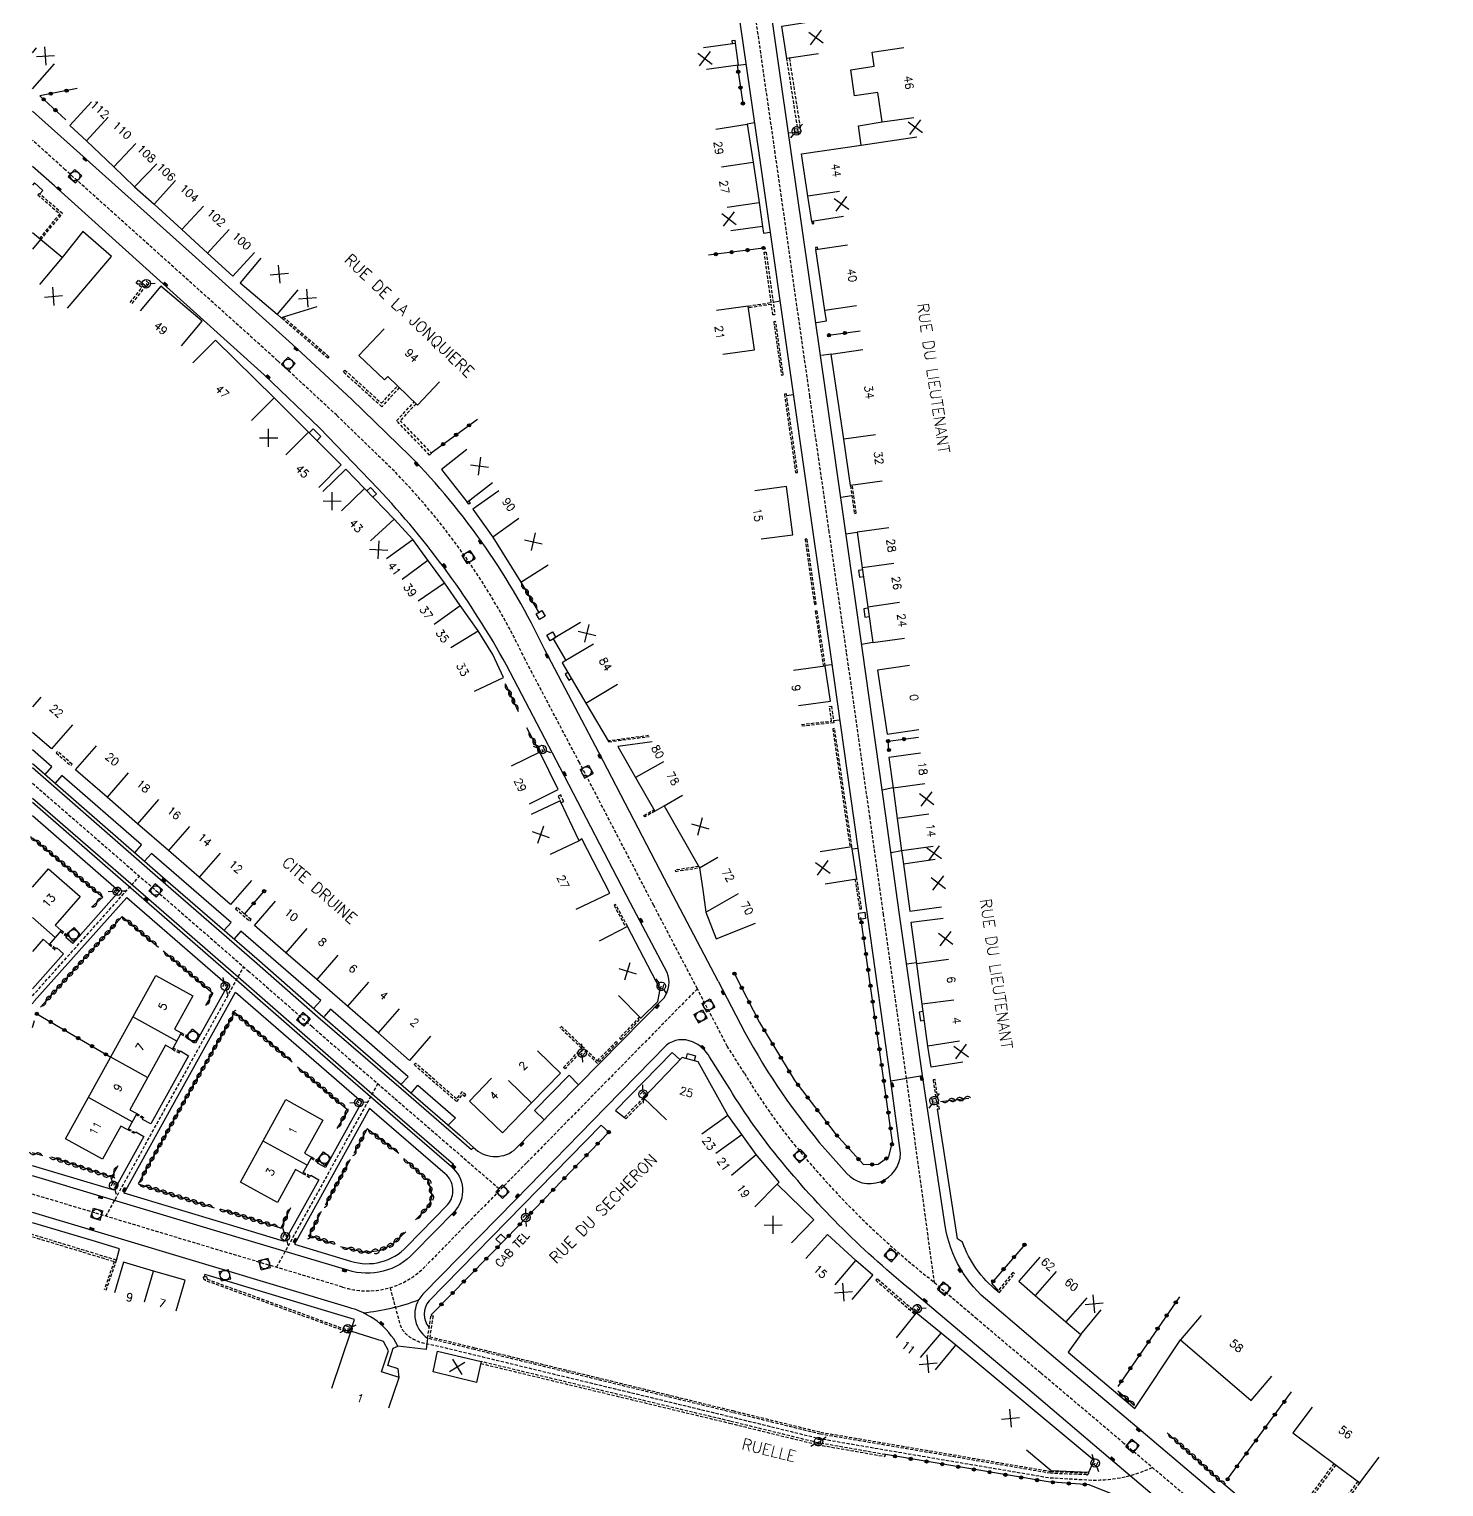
# Model space of a CAD drawing. Header units: millimetres. Extents: x 149999 to 151000, y 127000 to 128000.
# Drawn here: x 149999.5 to 150220.5, y 127639.5 to 127867.1 of the extents above; entities that cross this region are included whole.
import ezdxf
from ezdxf.enums import TextEntityAlignment as Align

# ---------------------------------------------------------------- set-up
doc = ezdxf.new("R2010")
doc.units = ezdxf.units.MM
doc.linetypes.add('DASHED', pattern=[0.75, 0.5, -0.25])
doc.layers.get('0').update_dxf_attribs({"linetype": 'CONTINUOUS'})
for name, color, linetype in [('W0001', 6, 'DASHED'), ('W0008', 7, 'CONTINUOUS'), ('W0100', 7, 'CONTINUOUS'), ('W0112', 1, 'DASHED'), ('W0310', 3, 'CONTINUOUS'), ('W0322', 7, 'CONTINUOUS'), ('W0334', 7, 'CONTINUOUS'), ('W0400', 7, 'CONTINUOUS'), ('W0420', 7, 'CONTINUOUS'), ('W0471', 7, 'CONTINUOUS'), ('W0984', 7, 'CONTINUOUS'), ('W0989', 7, 'CONTINUOUS'), ('W0991', 7, 'CONTINUOUS'), ('W1102', 7, 'CONTINUOUS')]:
    doc.layers.add(name, color=color, linetype=linetype)
doc.styles.get("Standard").update_dxf_attribs({"font": 'romans.shx', "width": 0.85})

# ---------------------------------------------------------------- blocks, each defined once
blk = doc.blocks.new('T400')
for p, q in [((-0.15, 0.3), (0.15, 0.3)), ((-0.15, -0.25), (-0.15, 0.3)), ((-0.15, 0.15), (0.15, 0.15)), ((-0.15, 0), (0.15, 0)), ((0.15, 0.3), (0.15, -0.25)), ((-0.15, -0.15), (0.15, -0.15)), ((-0.15, -0.25), (-0.15, -0.3)), ((-0.15, -0.3), (0.15, -0.3)), ((0.15, -0.3), (0.15, -0.25))]:
    blk.add_line(p, q)
blk = doc.blocks.new('T420')
for p, q in [((0.75, 0.75), (-0.75, 0.75)), ((-0.75, 0.75), (-0.75, -0.75)), ((0.75, 0.75), (0.75, -0.75)), ((0.75, -0.75), (-0.75, -0.75))]:
    blk.add_line(p, q)
blk.add_ellipse((0, 0), major_axis=(-0.53, 0.53), ratio=1, start_param=3.926991, end_param=10.210176)
blk = doc.blocks.new('T471')
for p, q in [((-0.333334, 0.333334), (-0.333334, -0.333334)), ((-0.333334, 0.333334), (0.333334, 0.333334)), ((-0.333334, 0), (0, 0)), ((0.500001, 0.500001), (1.000002, 1.000002)), ((-0.500001, -0.500001), (-1.000002, -1.000002)), ((-0.333334, -0.333334), (0.333334, -0.333334))]:
    blk.add_line(p, q)
blk.add_ellipse((0, 0), major_axis=(0.471405, 0.471405), ratio=1, start_param=5.4977871438, end_param=11.780972451)
blk = doc.blocks.new('t112o')
at = {"color": 0, "linetype": 'Continuous'}
for p, q in [((-0.5, 0.5), (0.5, 0.5)), ((-0.5, -0.5), (-0.5, 0.5)), ((0.5, 0.5), (0.5, -0.5)), ((0.5, -0.5), (-0.5, -0.5))]:
    blk.add_line(p, q, dxfattribs=at)
blk = doc.blocks.new('t310o')
at = {"color": 0, "linetype": 'Continuous'}
for centre, start, end in [((-0.5, 0.38), 216.8699, 323.1304), ((0.5, -0.37), 36.8699, 143.1303)]:
    blk.add_arc(centre, 0.625, start, end, dxfattribs=at)
blk = doc.blocks.new('t322o')
at = {"color": 0, "linetype": 'Continuous'}
for radius in [0.25, 0.15]:
    blk.add_circle((0, 0), radius, dxfattribs=at)
blk = doc.blocks.new('t991o')
at = {"color": 0, "linetype": 'Continuous'}
for p, q in [((-1, 1), (1, -1)), ((-1, -1), (1, 1))]:
    blk.add_line(p, q, dxfattribs=at)

msp = doc.modelspace()

# ---------------------------------------------------------------- linework, layer by layer
at = {"layer": 'W0001'}
for points in [[(150140.9, 127671.34), (150136.54, 127703.26), (150132.95, 127728.87), (150130.83, 127743.98), (150127.16, 127769.83), (150124.46, 127788.6), (150121.43, 127809.79), (150116.02, 127847.77), (150111.57, 127878.69), (150109.52, 127892.25)], [(150000, 127749.39), (150019.3, 127732.63), (150033.71, 127720.09), (150043.68, 127711.38), (150056.63, 127700.14), (150073.08, 127685.91)], [(150000, 127716.16), (150016.72, 127734.87)], [(150011.47, 127681.77), (150022.35, 127701.45), (150033.01, 127720.7)], [(150053.93, 127702.48), (150038.11, 127673.79)]]:
    msp.add_lwpolyline(points, dxfattribs=at)
for points in [[(150189.56, 127630.1), (150170.48, 127646.3), (150157.48, 127657.3), (150147.54, 127665.7), (150139.85, 127672.24, -0.053163), (150119, 127692.95, -0.035968), (150111.2, 127704.09), (150108.53, 127708.32), (150103.86, 127717.29), (150097.05, 127730.29), (150085.44, 127752.61), (150076.96, 127768.69, 0.083089), (150056.54, 127798.1), (150047.53, 127806.84), (150038.3, 127815.37), (150022.63, 127829.47), (150005.12, 127845.19), (150000, 127849.81)], [(150103.86, 127717.29), (150077.18, 127690.1), (150067.91, 127680.62), (150061.55, 127674.13, -0.291576), (150048.44, 127670.71), (150029.06, 127676.48), (150009.77, 127682.28), (150000, 127685.21)]]:
    msp.add_lwpolyline(points, format="xyb", dxfattribs=at)
at = {"layer": 'W0001', "flags": 128}
msp.add_lwpolyline([(150055.86, 127670.61), (150057.43, 127664.79, 0.150759), (150058.64, 127663.14, 0.111909), (150061.6, 127661.84), (150063.48, 127661.47), (150070.28, 127659.83), (150109.16, 127650.43), (150122.88, 127647.07), (150133.47, 127645.24), (150158.83, 127640.94), (150164.85, 127640.6, 0.123181), (150174.92, 127642.53, -0.261984)], format="xyb", dxfattribs=at)
at = {"layer": 'W0008'}
for points in [[(150107.11, 127718.48), (150111.28, 127710.47, 0.052558), (150123.8, 127692.23), (150127.21, 127688.46, 0.31094), (150132.42, 127687.16, 0.307415), (150135.61, 127691.59), (150134.07, 127702.91), (150130.48, 127728.52), (150128.36, 127743.63), (150124.69, 127769.48), (150121.99, 127788.25), (150118.96, 127809.44), (150113.54, 127847.41), (150109.09, 127878.33), (150107.03, 127891.89)], [(150149.54, 127668.29, -0.186939), (150142.57, 127680.25), (150139.01, 127703.72), (150135.4, 127729.27), (150133.31, 127744.28), (150129.64, 127770.17), (150127.04, 127788.48), (150123.97, 127810.06), (150118.49, 127847.99), (150114.08, 127878.93), (150112.02, 127892.6)], [(150107.11, 127718.48), (150100.08, 127731.87), (150088.48, 127754.2), (150080.02, 127770.22, 0.083027), (150058.96, 127800.53), (150049.88, 127809.33), (150040.61, 127817.9), (150024.93, 127832.02), (150007.4, 127847.74), (150000, 127854.36)], [(150053.95, 127795.42), (150044.92, 127804.83), (150036.21, 127813.16), (150019.89, 127827.84), (150003.43, 127842.65), (150000, 127845.72, 0.400173)], [(150000, 127751.83), (150020.45, 127733.98), (150034.71, 127721.62), (150044.6, 127712.93), (150057.6, 127701.71), (150068.56, 127692.17), (150068.87, 127692.52, 0.373839), (150075.2, 127692.05), (150088.62, 127705.66), (150098.65, 127715.89, 0.254243), (150099.15, 127719.81), (150093.41, 127730.68), (150082.45, 127751.81), (150074.07, 127767.8, 0.062902), (150053.95, 127795.42)], [(150000, 127747.07), (150018.15, 127731.31), (150032.56, 127718.77), (150042.53, 127710.06), (150055.48, 127698.82), (150065.78, 127689.91), (150065.41, 127689.51, -0.432763), (150065.92, 127682.52), (150059.56, 127676.03, -0.293349), (150049.26, 127673.34), (150029.85, 127679.12), (150010.56, 127684.91), (150000, 127688.09)], [(150187.47, 127627.64), (150168.4, 127643.84), (150155.4, 127654.84), (150145.46, 127663.25), (150137.8, 127669.76, -0.053081), (150116.5, 127690.92, -0.035864), (150108.46, 127702.41), (150105.77, 127706.66, 0.170998), (150103.1, 127708.98, 0.287981), (150099.03, 127708.46), (150089.59, 127698.8), (150075.43, 127684.35), (150060.97, 127669.57, 0.466895), (150061.72, 127662.71), (150061.49, 127660.96), (150057.1, 127661.5, 0.212316), (150049.29, 127667.55), (150028.11, 127673.9), (150009.74, 127679.42), (150000, 127682.34)], [(150220.45, 127612.44, -0.038797), (150190.89, 127633.28), (150172.49, 127648.83), (150159.5, 127659.81), (150149.54, 127668.29)]]:
    msp.add_lwpolyline(points, format="xyb", dxfattribs=at)
at = {"layer": 'W0100'}
for points in [[(150122.78, 127863.3), (150117.84, 127862.55), (150117.06, 127867.62), (150122.01, 127868.38)], [(150104.82, 127864.26), (150109.77, 127864.96), (150110.25, 127861.52), (150105.3, 127860.82)], [(150126.66, 127837.88), (150121.72, 127837.1), (150121.1, 127841.04), (150120.11, 127847.68), (150129.47, 127849.05), (150129.05, 127852.04), (150132.73, 127852.65), (150132.07, 127857.25), (150128.41, 127856.72), (150127.83, 127860.81), (150131.47, 127861.34), (150131.15, 127863.54), (150136.1, 127864.26)], [(150000, 127857.8), (150003.46, 127861.71)], [(150009.22, 127855.79), (150005.85, 127852.1), (150008.45, 127849.72), (150012.74, 127845.65), (150015.96, 127842.51), (150019, 127839.8), (150023.33, 127835.84), (150027.36, 127832.17), (150031.31, 127828.55), (150034.68, 127832.24)], [(150106.72, 127851.55), (150111.66, 127852.3), (150112.56, 127846.38), (150113.49, 127840.09), (150114.02, 127836.34), (150109.07, 127835.64)], [(150005.49, 127823.56), (150012.35, 127831.65), (150007.87, 127835.54), (150004.67, 127831.49), (150001.27, 127834.3), (150000, 127835.36)], [(150128.73, 127823.93), (150123.78, 127823.2), (150122.37, 127832.73), (150127.32, 127833.46)], [(150035.68, 127831.36), (150032.45, 127827.55), (150038.23, 127822.64), (150038.92, 127822.03), (150039.04, 127822.19), (150044.47, 127823.84)], [(150023.28, 127817.71), (150026.51, 127821.52), (150020.05, 127826.99), (150016.82, 127823.17)], [(150107.82, 127816.37), (150112.77, 127817.08), (150111.79, 127823.91), (150106.84, 127823.2)], [(150054.92, 127820.33), (150050.98, 127816.19), (150055, 127812.36), (150055.49, 127812.88), (150060.15, 127808.44), (150063.6, 127812.06)], [(150044.73, 127795.56), (150048.24, 127799.12), (150043.1, 127804.2), (150037.75, 127809.55), (150028.59, 127818.6), (150025.07, 127815.05)], [(150132.71, 127796.57), (150127.76, 127795.86), (150126.73, 127803.09), (150124.77, 127816.4), (150129.72, 127817.13)], [(150067.84, 127801.48), (150063.9, 127798.39), (150067.91, 127793.27), (150071.85, 127796.35)], [(150069.06, 127763.76), (150073.59, 127765.87), (150071.9, 127769.49), (150069.62, 127773.18), (150066.81, 127777.12), (150064.39, 127780.67), (150061.75, 127784.22), (150059.4, 127787.45), (150056.51, 127790.6), (150051.88, 127795.41), (150048.95, 127798.44), (150045.36, 127794.96)], [(150072.84, 127795.07), (150068.78, 127792.16), (150071.89, 127787.82), (150076.31, 127780.8), (150080.54, 127783.47)], [(150113.82, 127787.54), (150118.77, 127788.19), (150117.79, 127795.7), (150112.83, 127795.05)], [(150133.75, 127789.29), (150128.8, 127788.58), (150129.6, 127783), (150130.46, 127776.89), (150131.25, 127771.35), (150136.2, 127772.05)], [(150085.61, 127774.49), (150081.32, 127771.93), (150083.34, 127768.54), (150082.74, 127768.2), (150086.45, 127761.88), (150091.38, 127764.84)], [(150119.68, 127761.5), (150124.63, 127762.22), (150123.84, 127767.69), (150118.89, 127766.97)], [(150136.97, 127767.77), (150132.02, 127767.04), (150133.49, 127757.03), (150138.43, 127757.75)], [(150006.25, 127758.53), (150002.97, 127754.76), (150000, 127757.33)], [(150034.23, 127734.21), (150030.96, 127730.43), (150026.04, 127734.7), (150021.25, 127738.86), (150016.42, 127743.07), (150011.67, 127747.23), (150006.75, 127751.46), (150010.01, 127755.25)], [(150077.63, 127746.18), (150082.12, 127748.38), (150079.26, 127754.23), (150074.77, 127752.03)], [(150096.8, 127755.83), (150091.45, 127755.12), (150094.21, 127750.28), (150097.22, 127745.03), (150098.67, 127745.86), (150104.2, 127736.18), (150104.69, 127732.76), (150105.17, 127729.27), (150106.81, 127725.1), (150112.96, 127727.52)], [(150138.73, 127754.06), (150133.78, 127753.39), (150134.42, 127748.63), (150135.05, 127743.9), (150135.72, 127738.84), (150136.04, 127736.73), (150137.06, 127729.41), (150142.01, 127730.1)], [(150084.91, 127729.73), (150090.2, 127732.23), (150085.81, 127740.7), (150085.4, 127740.39), (150082.44, 127746.65), (150077.92, 127744.51)], [(150123.84, 127733.69), (150128.78, 127734.46), (150128, 127739.44), (150123.06, 127738.67)], [(150000, 127733.15), (150002.5, 127736.02), (150007.45, 127731.68), (150003.57, 127727.22)], [(150062.18, 127709.88), (150058.89, 127706.11), (150053.99, 127710.39), (150049.19, 127714.56), (150044.41, 127718.75), (150039.61, 127722.91), (150034.71, 127727.18), (150037.99, 127730.95)], [(150003.57, 127727.22), (150004.5, 127726.41), (150003.56, 127725.31), (150002.61, 127724.22), (150001.67, 127725.04), (150000, 127723.12)], [(150091.53, 127716.23), (150095.05, 127712.68), (150097.7, 127715.3), (150098.05, 127717.2), (150092.96, 127727.02), (150088.52, 127724.71)], [(150145.32, 127705.85), (150140.39, 127705.04), (150139.85, 127708.3), (150138.97, 127714.87), (150138.13, 127721.2), (150137.27, 127727.68), (150142.23, 127728.33)], [(150071.72, 127703.35), (150068.27, 127699.73), (150073.45, 127694.8), (150077.97, 127699.47), (150082.49, 127704.13), (150078.9, 127707.61)], [(150118.57, 127677.61), (150122.06, 127681.19), (150116.32, 127686.79), (150116.66, 127687.09), (150113.03, 127691.41), (150110.81, 127694.52), (150108.64, 127697.54), (150104.01, 127705.86), (150101.49, 127706.54), (150095.46, 127700.28), (150099.06, 127696.81)], [(150128.02, 127668.76), (150131.28, 127672.56), (150128.61, 127674.85), (150124.17, 127678.89), (150120.8, 127675.19)], [(150022.48, 127666.97), (150023.88, 127671.77), (150018.93, 127673.21), (150014.25, 127674.6), (150012.82, 127669.81)], [(150157.36, 127675.39), (150154.06, 127671.64), (150156.61, 127669.39), (150161.43, 127665.25), (150163.75, 127663.32), (150166.95, 127667.17)], [(150155.26, 127645.27), (150159.1, 127642.07), (150164.99, 127641.81), (150165.82, 127643.63), (150144.25, 127661.61), (150141.94, 127663.53), (150138.06, 127666.68), (150134.91, 127662.8)], [(150182.56, 127666.25), (150179.31, 127662.45), (150190.36, 127653), (150193.61, 127656.8)], [(150055.67, 127651.83), (150057.26, 127656.57), (150054.53, 127657.49), (150055.61, 127660.74), (150054.82, 127662.2), (150049.73, 127663.81), (150046.71, 127654.84)], [(150199.86, 127651.93), (150196.87, 127647.93), (150207.34, 127640.12), (150210.33, 127644.13)]]:
    msp.add_lwpolyline(points, dxfattribs=at)
for points in [[(150020.77, 127708.46), (150015.21, 127698.39), (150016.3, 127697.79), (150014.91, 127695.25), (150013.81, 127695.85), (150010.95, 127690.67), (150005.19, 127693.85), (150019.27, 127719.36), (150025.04, 127716.18), (150022.17, 127710.99), (150023.26, 127710.39), (150021.86, 127707.86)], [(150042.51, 127691.59), (150043.59, 127691), (150042.9, 127689.73), (150042.2, 127688.46), (150041.11, 127689.06), (150038.28, 127683.9), (150032.52, 127687.08), (150039.59, 127699.97), (150045.35, 127696.78)], [(150073.94, 127678.26), (150073.15, 127678.98), (150072.39, 127678.17), (150073.18, 127677.45)], [(150069.37, 127655.81), (150062.58, 127657.45), (150063.29, 127660.7), (150070.09, 127659.06)]]:
    msp.add_lwpolyline(points, close=True, dxfattribs=at)
at = {"layer": 'W0112'}
for points in [[(150109.37, 127864.91), (150109.31, 127865.36), (150109.7, 127865.42), (150109.77, 127864.96)], [(150118.23, 127862.61), (150120.01, 127851.11), (150119.62, 127851.05), (150117.84, 127862.55)], [(150001.31, 127834.26), (150004.68, 127838.34), (150001.04, 127841.5), (150000.84, 127841.27), (150004.27, 127838.31), (150001.08, 127834.45)], [(150121.72, 127837.1), (150121.77, 127836.76), (150122.06, 127836.81), (150122.01, 127837.14)], [(150111.79, 127823.91), (150115.39, 127824.46), (150114.31, 127832.3), (150114.61, 127832.34), (150115.95, 127822.55), (150115.65, 127822.51), (150115.43, 127824.17), (150111.83, 127823.61)], [(150122.67, 127832.78), (150122.62, 127833.1), (150122.32, 127833.06), (150122.37, 127832.73)], [(150015.29, 127824.46), (150017.09, 127826.78), (150016.21, 127827.49), (150016.59, 127827.96), (150017.69, 127827.07), (150015.52, 127824.27)], [(150039.16, 127822.23), (150046.36, 127815.96), (150046.16, 127815.74), (150038.92, 127822.03)], [(150057.3, 127811.16), (150054.56, 127808.17), (150048.54, 127813.61), (150048.81, 127813.91), (150054.53, 127808.73), (150057.01, 127811.43)], [(150059.93, 127808.65), (150057.43, 127806), (150062.32, 127800.92), (150062.04, 127800.64), (150056.87, 127806), (150059.64, 127808.93)], [(150127.76, 127795.86), (150128.38, 127791.53), (150128.68, 127791.58), (150128.06, 127795.9)], [(150068.15, 127793.46), (150068.4, 127793.12), (150068.16, 127792.94), (150067.91, 127793.27)], [(150123.84, 127767.69), (150122.57, 127776.27), (150122.27, 127776.23), (150123.54, 127767.65)], [(150120.11, 127758.57), (150124.82, 127759.1), (150124.51, 127761.39), (150124.8, 127761.43), (150125.15, 127758.84), (150120.15, 127758.28)], [(150096.24, 127756.82), (150089.93, 127755.98), (150090.01, 127755.85), (150096.32, 127756.68)], [(150128, 127739.44), (150125.3, 127757.93), (150125, 127757.89), (150127.7, 127739.4)], [(150082.58, 127746.35), (150082.98, 127746.54), (150082.51, 127747.55), (150082.1, 127747.36), (150082.44, 127746.65)], [(150097.22, 127745.03), (150095.66, 127744.12), (150095.51, 127744.35), (150097.09, 127745.26)], [(150104.08, 127736.39), (150100.41, 127735.82), (150100.44, 127735.62), (150104.19, 127736.2)], [(150128.48, 127734.41), (150129.22, 127729.74), (150129.52, 127729.78), (150128.78, 127734.46)], [(150092.96, 127727.02), (150091.1, 127730.45), (150090.84, 127730.31), (150092.69, 127726.88)], [(150004.37, 127726.25), (150005.33, 127725.42), (150005.46, 127725.58), (150004.5, 127726.41)], [(150082.6, 127711.44), (150088.25, 127706.05), (150091.18, 127709.06), (150091.39, 127708.85), (150088.26, 127705.63), (150085.98, 127707.8), (150083.19, 127704.81), (150082.97, 127705.01), (150085.77, 127708.01), (150082.4, 127711.22)], [(150094.84, 127712.89), (150091.7, 127709.6), (150091.91, 127709.39), (150095.05, 127712.68)], [(150023.17, 127710.22), (150024.24, 127709.62), (150024.34, 127709.79), (150023.26, 127710.39)], [(150021.86, 127707.86), (150022.94, 127707.27), (150023.04, 127707.44), (150021.96, 127708.04)], [(150095.46, 127700.28), (150092.46, 127697.19), (150092.68, 127696.98), (150095.67, 127700.07)], [(150043.5, 127690.82), (150044.61, 127690.21), (150044.71, 127690.39), (150043.59, 127691)], [(150011.51, 127670.2), (150013.14, 127674.9), (150000, 127678.89)], [(150000, 127678.57), (150012.76, 127674.7), (150011.22, 127670.29)], [(150049.63, 127663.53), (150027.02, 127671.71), (150026.98, 127671.87), (150026.83, 127671.83), (150026.71, 127672.28), (150027.17, 127672.38), (150027.28, 127671.94), (150049.73, 127663.81)], [(150138.06, 127666.68), (150131.94, 127671.99), (150131.74, 127671.76), (150137.87, 127666.45)], [(150070.02, 127658.77), (150108.89, 127649.46), (150122.62, 127646.1), (150133.16, 127644.25), (150133.22, 127644.54), (150122.69, 127646.39), (150108.96, 127649.76), (150070.09, 127659.06)], [(150203.29, 127643.14), (150197.62, 127635.54), (150197.93, 127635.31), (150203.6, 127642.91)], [(150207.02, 127640.36), (150201.33, 127632.74), (150201.65, 127632.49), (150207.34, 127640.12)]]:
    msp.add_lwpolyline(points, dxfattribs=at)
for points in [[(150115.79, 127821.43), (150116.99, 127813.13), (150117.28, 127813.17), (150116.09, 127821.47)], [(150119.51, 127797.93), (150117.76, 127810.17), (150117.46, 127810.12), (150119.21, 127797.89)], [(150120.68, 127787.5), (150122.14, 127777.3), (150122.44, 127777.34), (150120.98, 127787.54)], [(150003.73, 127754.12), (150005.99, 127752.14), (150006.19, 127752.37), (150003.93, 127754.34)], [(150031.71, 127729.78), (150033.95, 127727.85), (150034.15, 127728.08), (150031.91, 127730.01)], [(150059.63, 127705.45), (150066.27, 127699.67), (150067.17, 127700.79), (150067.5, 127700.49), (150067.7, 127700.72), (150067.13, 127701.23), (150066.23, 127700.1), (150059.83, 127705.67)], [(150141.67, 127698.53), (150140.98, 127703.1), (150140.68, 127703.05), (150141.37, 127698.49)], [(150150.76, 127670.07), (150151.03, 127669.86), (150153.4, 127672.79), (150153.14, 127673)]]:
    msp.add_lwpolyline(points, close=True, dxfattribs=at)
at = {"layer": 'W0112', "flags": 128}
for points in [[(150002.61, 127724.22), (150003.54, 127723.37), (150003.65, 127723.51), (150002.73, 127724.36)], [(150016.3, 127697.79), (150017.39, 127697.19), (150017.3, 127697.01), (150016.21, 127697.61)], [(150015, 127695.42), (150016.1, 127694.82), (150016, 127694.65), (150014.91, 127695.25)], [(150042.2, 127688.46), (150043.29, 127687.82), (150043.38, 127687.99), (150042.29, 127688.62)]]:
    msp.add_lwpolyline(points, dxfattribs=at)
at = {"layer": 'W0112'}
msp.add_lwpolyline([(150164.99, 127641.81, -0.475622), (150164.66, 127641.39), (150159.01, 127641.62), (150123.08, 127647.74), (150109.35, 127651.11), (150069, 127660.95), (150061.72, 127662.71), (150062.27, 127666.26), (150062.57, 127666.21), (150062.06, 127662.94), (150069.07, 127661.24), (150109.4, 127651.41), (150123.13, 127648.04), (150159.04, 127641.92), (150164.66, 127641.69), (150164.66, 127641.83)], format="xyb", dxfattribs=at)
at = {"layer": 'W0310'}
for points in [[(150076.31, 127780.8), (150079.17, 127775.96)], [(150075.92, 127760.55), (150073.9, 127764.89)], [(150079.26, 127754.23), (150077.23, 127758.01)], [(150000, 127740.88), (150011.02, 127731.58), (150009.25, 127730.04)], [(150001.29, 127714.43), (150014.01, 127728.57), (150019.7, 127723.79)], [(150020.43, 127723.2), (150028.2, 127716.62), (150027.04, 127714.67)], [(150040.59, 127705.8), (150031.58, 127713.56), (150023.99, 127700.22), (150016.53, 127686.83), (150028.37, 127683.06)], [(150000, 127711.25), (150000.33, 127712.32)], [(150041.41, 127705.1), (150049.3, 127698.34), (150047.55, 127695.48)], [(150141.83, 127699.69), (150146.25, 127700.21)], [(150057.21, 127691.55), (150052.29, 127695.43), (150050.22, 127691.57)], [(150001.65, 127691.22), (150000, 127691.69)], [(150013.35, 127689.65), (150012.35, 127687.86), (150002.97, 127690.97)], [(150049.65, 127690.62), (150045.74, 127683.5)], [(150059.84, 127681.23), (150061.95, 127683.38), (150062.42, 127684.88), (150061.94, 127687.22), (150058.01, 127690.78)], [(150040.33, 127683.06), (150038.78, 127679.92), (150029.33, 127682.87)], [(150045.12, 127682.5), (150043.25, 127678.78), (150043.25, 127678.81), (150047.13, 127677.41)], [(150048.13, 127677.02), (150051.9, 127676.17), (150054.24, 127676.44), (150056.18, 127677.37), (150058.34, 127679.33)], [(150169.53, 127654.52), (150172.08, 127652.26)], [(150177.26, 127647.96), (150186.08, 127639.94)]]:
    msp.add_lwpolyline(points, dxfattribs=at)
at = {"layer": 'W0322'}
for points in [[(150110.09, 127861.5), (150110.97, 127855.54)], [(150006.97, 127857.85), (150001.18, 127856.73), (150005.23, 127852.98)], [(150114.18, 127832.96), (150105.6, 127831.84)], [(150124.42, 127819.35), (150129.3, 127820.03)], [(150062.27, 127800.97), (150069.51, 127806.22)], [(150133.79, 127754.58), (150133.65, 127755.96), (150138.39, 127756.57)], [(150033.15, 127728.94), (150036.19, 127732.52)], [(150109.65, 127719.64), (150113.59, 127712.01), (150119.08, 127702.93), (150125.38, 127694.69), (150129.8, 127689.84), (150132.12, 127689.88), (150133.79, 127691.07), (150134.35, 127693.35), (150129.39, 127728.42)], [(150000.69, 127713.37), (150012.23, 127706.61)], [(150090.02, 127694.9), (150074.1, 127678.38), (150062.29, 127666.37), (150062.27, 127666.26)], [(150155.04, 127677.43), (150149.81, 127671.32), (150150.82, 127670.14)], [(150179.16, 127669.16), (150169.53, 127655.2)], [(150186.68, 127640.69), (150196.66, 127654.32)], [(150169.07, 127638.23), (150165.04, 127639.82), (150158.66, 127640.27), (150133.22, 127644.54)]]:
    msp.add_lwpolyline(points, dxfattribs=at)
at = {"layer": 'W0334'}
for points in [[(150110.25, 127861.52), (150111.49, 127861.7)], [(150112.81, 127852.49), (150111.66, 127852.3)], [(150118.07, 127850.95), (150119.62, 127851.05)], [(150001.15, 127841.41), (150001.62, 127841.96), (150000.32, 127843.12), (150000, 127842.76)], [(150114.02, 127836.34), (150114.17, 127835.3), (150115.25, 127835.45)], [(150115.68, 127824.51), (150116.78, 127824.71)], [(150122.48, 127821.35), (150124.01, 127821.57), (150123.78, 127823.2)], [(150124.77, 127816.4), (150123.25, 127816.19)], [(150117.8, 127809.91), (150118.87, 127810.08)], [(150044.44, 127802.88), (150045.07, 127803.52), (150043.87, 127804.73), (150043.23, 127804.08)], [(150052.24, 127795.03), (150052.8, 127795.57), (150053.73, 127794.58), (150053.18, 127794.06)], [(150126.25, 127794.05), (150127.98, 127794.32)], [(150127.06, 127788.33), (150128.8, 127788.58)], [(150129.64, 127782.72), (150129.02, 127782.63), (150129.18, 127781.59), (150129.78, 127781.68)], [(150130.49, 127776.71), (150129.84, 127776.62), (150130.01, 127775.33), (150130.67, 127775.43)], [(150131.25, 127771.35), (150129.52, 127771.06)], [(150123.82, 127767.82), (150124.9, 127767.95)], [(150083.63, 127766.67), (150083.22, 127766.43), (150083.76, 127765.47), (150084.19, 127765.72)], [(150086.45, 127761.88), (150089.93, 127755.98)], [(150125.11, 127759.16), (150126.13, 127759.29)], [(150002.01, 127750.73), (150003.02, 127751.95), (150000, 127754.58)], [(150000, 127752.49), (150000.29, 127752.24), (150020.78, 127734.36), (150035.04, 127722), (150044.93, 127713.31), (150057.93, 127702.09), (150066.76, 127694.4), (150068.87, 127692.52)], [(150015.99, 127738.54), (150017.06, 127739.78), (150004.59, 127750.59), (150003.57, 127749.38)], [(150132.73, 127748.37), (150134.41, 127748.74)], [(150000, 127746.41), (150017.82, 127730.93), (150032.23, 127718.39), (150042.2, 127709.68), (150055.15, 127698.44), (150065.44, 127689.55)], [(150000, 127744.35), (150013.57, 127732.52), (150006.3, 127724.37), (150005.21, 127725.27), (150005.33, 127725.42)], [(150029.94, 127726.42), (150031.02, 127727.62), (150018.58, 127738.42), (150017.53, 127737.19)], [(150128.04, 127739.16), (150128.97, 127739.27)], [(150135.73, 127738.81), (150134.11, 127738.54)], [(150043.91, 127714.2), (150045.03, 127715.44), (150032.55, 127726.29), (150031.51, 127725.06)], [(150003.65, 127723.51), (150003.8, 127723.7), (150004.84, 127722.73)], [(150136.54, 127721.19), (150138.1, 127721.38)], [(150014.31, 127685.35), (150023.01, 127701.09), (150031.7, 127716.78), (150051.48, 127699.64), (150045.79, 127689.38), (150044.53, 127690.04), (150044.61, 127690.21)], [(150057.6, 127702.37), (150058.68, 127703.56), (150046.55, 127714.12), (150045.58, 127712.94)], [(150139.12, 127713.73), (150138.51, 127713.65), (150138.69, 127712.28), (150139.3, 127712.36)], [(150023.04, 127707.44), (150023.15, 127707.61), (150024.4, 127706.81), (150018.5, 127696.17), (150017.22, 127696.87), (150017.3, 127697.01)], [(150101.16, 127706.2), (150099.94, 127707.35), (150091.09, 127698.29), (150092.46, 127697.19)], [(150102.12, 127706.37), (150102.34, 127707.16), (150103.58, 127706.82), (150103.37, 127706.03)], [(150059.16, 127701.01), (150060.22, 127702.21), (150066.06, 127697.15), (150064.95, 127695.97)], [(150079.93, 127696.84), (150078.44, 127698.28), (150083.82, 127703.77), (150085.31, 127702.31)], [(150134.07, 127702.91), (150139.01, 127703.72)], [(150016.1, 127694.82), (150016.16, 127694.94), (150017.42, 127694.22), (150012.77, 127685.82), (150010.99, 127686.35), (150000, 127689.65)], [(150043.38, 127687.99), (150043.48, 127688.2), (150044.73, 127687.47), (150039.39, 127677.84), (150030.28, 127680.56), (150014.31, 127685.35)], [(150013.14, 127674.9), (150013.6, 127676.67), (150009.31, 127677.96), (150000, 127680.75)], [(150049.79, 127664.03), (150050.33, 127665.65), (150043.03, 127667.84), (150027.67, 127672.44), (150026.95, 127672.66), (150026.85, 127672.31)], [(150163.75, 127663.32), (150161.78, 127660.55), (150172.17, 127651.73), (150179.31, 127662.45)], [(150057.26, 127656.57), (150057.13, 127657.93), (150055.51, 127658.46), (150056.37, 127661.17), (150057.1, 127661.5)]]:
    msp.add_lwpolyline(points, dxfattribs=at)
for points in [[(150000, 127714.94, -0.014604), (150000.29, 127715.35), (150014.75, 127731.54), (150030.52, 127717.84), (150025.5, 127708.79), (150024.17, 127709.5), (150024.24, 127709.62)], [(150004.84, 127722.73), (150000, 127717.3, 0.128855)], [(150150.76, 127670.07, -0.14341), (150145.28, 127677.7), (150144.48, 127678.22), (150141.37, 127698.49)], [(150090.02, 127694.9), (150088.83, 127696), (150061.98, 127668.55, 0.385371), (150061.98, 127664.38)], [(150051.68, 127666.69, 0.063459), (150060.31, 127668.69, 0.063813)], [(150217.97, 127631.07), (150210.52, 127621.1, -0.024754), (150192.18, 127634.82), (150189.62, 127636.98), (150186.08, 127639.94)]]:
    msp.add_lwpolyline(points, format="xyb", dxfattribs=at)
msp.add_lwpolyline([(150052.66, 127698.61), (150040.95, 127677.38), (150049.71, 127674.77, 0.294668), (150058.47, 127677.06), (150064.83, 127683.55, 0.425747), (150064.46, 127688.41)], format="xyb", close=True, dxfattribs=at)
at = {"layer": 'W1102'}
for p, q in [((150011.83, 127853.41), (150008.45, 127849.72)), ((150016.18, 127849.28), (150012.74, 127845.65)), ((150019.45, 127846.1), (150015.96, 127842.51)), ((150107.62, 127845.63), (150112.56, 127846.38)), ((150022.33, 127843.53), (150019, 127839.8)), ((150126.04, 127841.81), (150121.1, 127841.04)), ((150026.7, 127839.52), (150023.33, 127835.84)), ((150108.54, 127839.36), (150113.49, 127840.09)), ((150030.72, 127835.87), (150027.36, 127832.17)), ((150041.46, 127826.45), (150038.23, 127822.64)), ((150034.21, 127806.01), (150037.75, 127809.55)), ((150039.59, 127800.65), (150043.1, 127804.2)), ((150131.68, 127803.79), (150126.73, 127803.09)), ((150048.28, 127791.94), (150051.88, 127795.41)), ((150052.82, 127787.23), (150056.51, 127790.6)), ((150075.95, 127790.73), (150071.89, 127787.82)), ((150055.33, 127784.48), (150059.4, 127787.45)), ((150057.74, 127781.24), (150061.75, 127784.22)), ((150134.55, 127783.7), (150129.6, 127783)), ((150060.25, 127777.85), (150064.39, 127780.67)), ((150062.74, 127774.21), (150066.81, 127777.12)), ((150135.41, 127777.59), (150130.46, 127776.89)), ((150065.35, 127770.56), (150069.62, 127773.18)), ((150087.63, 127771.11), (150083.34, 127768.54)), ((150001.3, 127762.83), (150000, 127761.34)), ((150098.56, 127752.75), (150094.21, 127750.28)), ((150014.96, 127750.99), (150011.67, 127747.23)), ((150139.38, 127749.31), (150134.42, 127748.63)), ((150019.71, 127746.84), (150016.42, 127743.07)), ((150024.53, 127742.63), (150021.25, 127738.86)), ((150140.01, 127744.56), (150135.05, 127743.9)), ((150029.32, 127738.48), (150026.04, 127734.7)), ((150140.68, 127739.49), (150135.72, 127738.84)), ((150140.98, 127737.47), (150136.04, 127736.73)), ((150042.89, 127726.69), (150039.61, 127722.91)), ((150047.7, 127722.51), (150044.41, 127718.75)), ((150143.08, 127721.86), (150138.13, 127721.2)), ((150052.47, 127718.34), (150049.19, 127714.56)), ((150143.92, 127715.53), (150138.97, 127714.87)), ((150057.27, 127714.16), (150053.99, 127710.39)), ((150144.78, 127709.12), (150139.85, 127708.3)), ((150074.38, 127702.95), (150077.97, 127699.47)), ((150104.57, 127694.63), (150108.64, 127697.54)), ((150106.74, 127691.61), (150110.81, 127694.52)), ((150109.21, 127688.19), (150113.03, 127691.41)), ((150112.83, 127683.21), (150116.32, 127686.79)), ((150125.36, 127671.05), (150128.61, 127674.85)), ((150017.53, 127668.41), (150018.93, 127673.21)), ((150159.91, 127673.15), (150156.61, 127669.39)), ((150164.69, 127669.04), (150161.43, 127665.25)), ((150138.73, 127659.7), (150141.94, 127663.53)), ((150141.05, 127657.77), (150144.25, 127661.61))]:
    msp.add_line(p, q, dxfattribs=at)
at = {"layer": 'W1102', "flags": 128}
for points in [[(150000, 127863.46), (150000.65, 127864.2)], [(150132.73, 127852.65), (150137.68, 127853.36)], [(150129.47, 127849.05), (150138.13, 127850.31)], [(150001.27, 127834.3), (150000, 127832.81)], [(150004.67, 127831.49), (150001.1, 127827.29)], [(150098.67, 127745.86), (150101.55, 127747.5)], [(150085.4, 127740.39), (150080.88, 127738.25)], [(150104.2, 127736.18), (150107.08, 127737.83)], [(150105.17, 127729.27), (150110.29, 127732.19)], [(150003.56, 127725.31), (150000, 127728.41)], [(150022.56, 127709.13), (150015.71, 127712.91)], [(150017.99, 127703.43), (150012.23, 127706.61)], [(150015.6, 127696.52), (150008.75, 127700.3)], [(150042.9, 127689.73), (150036.04, 127693.49)]]:
    msp.add_lwpolyline(points, dxfattribs=at)

# ---------------------------------------------------------------- block references
at = {"layer": 'W0112'}
for p, rotation in [((150079.38, 127775.65), 300.602484068945), ((150081.06, 127772.33), 300.602484068945), ((150129.57, 127728.69), 98.05135126246269)]:
    msp.add_blockref('t112o', p, dxfattribs=dict(at, rotation=rotation))
at = {"layer": 'W0310'}
for p, rotation in [((150076.94, 127779.73), 300.602484068945), ((150077.58, 127778.65), 300.602484068945), ((150078.21, 127777.58), 300.602484068945), ((150074.33, 127763.95), 115.00156659911), ((150074.86, 127762.82), 115.00156659911), ((150075.39, 127761.68), 115.00156659911), ((150078.08, 127756.43), 118.213627434809), ((150078.67, 127755.33), 118.213627434809), ((150000.53, 127740.43), 319.838378061178), ((150001.49, 127739.62), 319.838378061178), ((150002.44, 127738.81), 319.838378061178), ((150003.4, 127738.01), 319.838378061178), ((150004.35, 127737.2), 319.838378061178), ((150005.31, 127736.4), 319.838378061178), ((150006.27, 127735.59), 319.838378061178), ((150007.22, 127734.78), 319.838378061178), ((150008.18, 127733.98), 319.838378061178), ((150009.13, 127733.17), 319.838378061178), ((150010.05, 127730.74), 221.080996368388), ((150010.09, 127732.36), 319.838378061178), ((150012.16, 127726.51), 48.0113323351808), ((150013, 127727.44), 48.0113323351808), ((150014.76, 127727.94), 319.94880892576), ((150015.72, 127727.14), 319.94880892576), ((150016.68, 127726.33), 319.94880892576), ((150009.65, 127723.72), 48.0113323351808), ((150010.49, 127724.65), 48.0113323351808), ((150011.32, 127725.58), 48.0113323351808), ((150017.63, 127725.53), 319.94880892576), ((150018.59, 127724.72), 319.94880892576), ((150007.98, 127721.86), 48.0113323351808), ((150008.81, 127722.79), 48.0113323351808), ((150021.38, 127722.4), 319.754266139109), ((150022.33, 127721.59), 319.754266139109), ((150005.47, 127719.08), 48.0113323351808), ((150006.31, 127720), 48.0113323351808), ((150007.14, 127720.93), 48.0113323351808), ((150023.29, 127720.78), 319.754266139109), ((150024.24, 127719.97), 319.754266139109), ((150025.2, 127719.17), 319.754266139109), ((150003.8, 127717.22), 48.0113323351808), ((150004.63, 127718.15), 48.0113323351808), ((150026.15, 127718.36), 319.754266139109), ((150027.1, 127717.55), 319.754266139109), ((150002.12, 127715.36), 48.0113323351808), ((150002.96, 127716.29), 48.0113323351808), ((150027.66, 127715.71), 239.052698812352), ((150031.27, 127713.03), 240.3870267945637), ((150032.06, 127713.14), 139.3045274123977), ((150033.01, 127712.32), 139.3045274123977), ((150029.42, 127709.77), 240.3870267945637), ((150030.04, 127710.85), 240.3870267945637), ((150030.66, 127711.94), 240.3870267945637), ((150033.96, 127711.51), 139.3045274123977), ((150034.9, 127710.69), 139.3045274123977), ((150028.19, 127707.59), 240.3870267945637), ((150028.8, 127708.68), 240.3870267945637), ((150035.85, 127709.88), 139.3045274123977), ((150036.8, 127709.06), 139.3045274123977), ((150037.75, 127708.25), 139.3045274123977), ((150026.95, 127705.42), 240.3870267945637), ((150027.57, 127706.51), 240.3870267945637), ((150038.7, 127707.43), 139.3045274123977), ((150039.64, 127706.62), 139.3045274123977), ((150025.72, 127703.25), 240.3870267945637), ((150026.33, 127704.33), 240.3870267945637), ((150042.36, 127704.28), 319.421744546516), ((150043.31, 127703.47), 319.421744546516), ((150024.48, 127701.07), 240.3870267945637), ((150025.1, 127702.16), 240.3870267945637), ((150044.26, 127702.66), 319.421744546516), ((150045.21, 127701.85), 319.421744546516), ((150046.16, 127701.03), 319.421744546516), ((150023.26, 127698.89), 240.8620539441804), ((150023.86, 127699.99), 240.8620539441804), ((150047.11, 127700.22), 319.421744546516), ((150048.06, 127699.41), 319.421744546516), ((150143.07, 127699.83), 6.765513606966598), ((150144.31, 127699.98), 6.765513606966598), ((150145.55, 127700.13), 6.765513606966598), ((150022.04, 127696.71), 240.8620539441804), ((150022.65, 127697.8), 240.8620539441804), ((150048.2, 127696.54), 238.475764569531), ((150048.85, 127697.6), 238.475764569531), ((150020.82, 127694.53), 240.8620539441804), ((150021.43, 127695.62), 240.8620539441804), ((150051.7, 127694.34), 241.81621226796), ((150053.28, 127694.64), 141.830082703229), ((150019.6, 127692.34), 240.8620539441804), ((150020.21, 127693.44), 240.8620539441804), ((150050.52, 127692.13), 241.81621226796), ((150051.11, 127693.23), 241.81621226796), ((150054.26, 127693.87), 141.830082703229), ((150055.24, 127693.1), 141.830082703229), ((150056.23, 127692.33), 141.830082703229), ((150000.52, 127691.54), 164.0463038955961), ((150003.62, 127690.75), 161.667148602733), ((150004.8, 127690.36), 161.667148602733), ((150005.99, 127689.97), 161.667148602733), ((150018.39, 127690.16), 240.8620539441804), ((150018.99, 127691.25), 240.8620539441804), ((150049.05, 127689.52), 241.225635119211), ((150058.77, 127690.09), 137.800507459689), ((150007.18, 127689.57), 161.667148602733), ((150008.36, 127689.18), 161.667148602733), ((150009.55, 127688.79), 161.667148602733), ((150010.74, 127688.39), 161.667148602733), ((150011.92, 127688), 161.667148602733), ((150012.74, 127688.56), 240.8618696720729), ((150017.17, 127687.98), 240.8620539441804), ((150017.78, 127689.07), 240.8620539441804), ((150047.84, 127687.33), 241.225635119211), ((150048.44, 127688.42), 241.225635119211), ((150059.7, 127689.25), 137.800507459689), ((150060.62, 127688.41), 137.800507459689), ((150061.55, 127687.57), 137.800507459689), ((150017.67, 127686.47), 342.3010679017864), ((150018.86, 127686.09), 342.3010679017864), ((150020.05, 127685.71), 342.3010679017864), ((150021.24, 127685.33), 342.3010679017864), ((150046.64, 127685.14), 241.225635119211), ((150047.24, 127686.23), 241.225635119211), ((150062.08, 127686.51), 101.66242199455), ((150062.34, 127685.28), 101.66242199455), ((150022.43, 127684.95), 342.3010679017864), ((150023.62, 127684.57), 342.3010679017864), ((150024.81, 127684.19), 342.3010679017864), ((150026, 127683.81), 342.3010679017864), ((150027.2, 127683.43), 342.3010679017864), ((150046.04, 127684.04), 241.225635119211), ((150061.59, 127683.01), 45.50710028902989), ((150062.17, 127684.08), 72.6743104760244), ((150030.19, 127682.6), 162.642039946128), ((150031.39, 127682.23), 162.642039946128), ((150032.58, 127681.86), 162.642039946128), ((150033.77, 127681.48), 162.642039946128), ((150034.97, 127681.11), 162.642039946128), ((150036.16, 127680.74), 162.642039946128), ((150039.23, 127680.82), 243.789728241006), ((150039.78, 127681.94), 243.789728241006), ((150044, 127680.27), 243.393034410092), ((150044.56, 127681.38), 243.393034410092), ((150060.71, 127682.12), 45.50710028902989), ((150037.35, 127680.37), 162.642039946128), ((150043.44, 127679.15), 243.393034410092), ((150044.02, 127678.53), 340.200966704147), ((150057.39, 127678.47), 42.2641611913378), ((150045.2, 127678.11), 340.200966704147), ((150046.37, 127677.69), 340.200966704147), ((150049.35, 127676.75), 347.1781279729779), ((150050.57, 127676.47), 347.1781279729779), ((150051.79, 127676.19), 347.1781279729779), ((150053.03, 127676.3), 6.724627586490131), ((150054.27, 127676.45), 25.5563094721665), ((150055.39, 127676.99), 25.5563094721665), ((150056.46, 127677.62), 42.2641611913378), ((150170.47, 127653.69), 318.398236366685), ((150171.4, 127652.86), 318.398236366685), ((150178.18, 127647.12), 317.754361404325), ((150179.11, 127646.28), 317.754361404325), ((150180.03, 127645.44), 317.754361404325), ((150180.96, 127644.6), 317.754361404325), ((150181.88, 127643.76), 317.754361404325), ((150182.81, 127642.92), 317.754361404325), ((150183.73, 127642.08), 317.754361404325), ((150184.66, 127641.24), 317.754361404325), ((150185.58, 127640.4), 317.754361404325)]:
    msp.add_blockref('t310o', p, dxfattribs=dict(at, rotation=rotation))
at = {"layer": 'W0322'}
for p, rotation in [((150110.24, 127860.49), 278.382589979743), ((150001.76, 127856.19), 317.197034299439), ((150002.86, 127857.06), 190.964285021224), ((150005.32, 127857.53), 190.964285021224), ((150110.6, 127858.01), 278.382589979743), ((150003.6, 127854.5), 317.197034299439), ((150110.97, 127855.54), 278.382589979743), ((150106.74, 127831.99), 187.42877254653), ((150109.22, 127832.32), 187.42877254653), ((150111.7, 127832.64), 187.42877254653), ((150114.18, 127832.96), 187.42877254653), ((150124.42, 127819.35), 7.979628740491191), ((150126.9, 127819.69), 7.979628740491191), ((150066.18, 127803.8), 35.9455217990323), ((150068.2, 127805.27), 35.9455217990323), ((150064.16, 127802.34), 35.9455217990323), ((150136.13, 127756.28), 7.30412297747541), ((150133.65, 127755.96), 7.30412297747541), ((150133.79, 127754.58), 95.92055998257192), ((150036.19, 127732.52), 49.7128850136251), ((150034.57, 127730.62), 49.7128850136251), ((150129.5, 127727.66), 98.05135126246269), ((150129.85, 127725.18), 98.05135126246269), ((150130.2, 127722.71), 98.05135126246269), ((150109.65, 127719.64), 297.31797293445), ((150130.55, 127720.23), 98.05135126246269), ((150110.8, 127717.42), 297.31797293445), ((150130.9, 127717.76), 98.05135126246269), ((150111.95, 127715.2), 297.31797293445), ((150131.25, 127715.28), 98.05135126246269), ((150000.69, 127713.37), 330.811826495051), ((150113.1, 127712.98), 297.31797293445), ((150131.6, 127712.81), 98.05135126246269), ((150002.85, 127712.11), 329.6137396859579), ((150005.01, 127710.84), 329.6137396859579), ((150114.33, 127710.8), 301.131700628878), ((150007.16, 127709.58), 329.6137396859579), ((150009.32, 127708.32), 329.6137396859579), ((150115.62, 127708.66), 301.131700628878), ((150131.95, 127710.33), 98.05135126246269), ((150011.48, 127707.05), 329.6137396859579), ((150116.91, 127706.52), 301.131700628878), ((150132.3, 127707.85), 98.05135126246269), ((150118.2, 127704.38), 301.131700628878), ((150132.65, 127705.38), 98.05135126246269), ((150119.57, 127702.29), 307.383859795789), ((150133, 127702.9), 98.05135126246269), ((150121.09, 127700.31), 307.383859795789), ((150133.35, 127700.43), 98.05135126246269), ((150122.6, 127698.32), 307.383859795789), ((150133.7, 127697.95), 98.05135126246269), ((150090.02, 127694.9), 226.051733150202), ((150124.12, 127696.33), 307.383859795789), ((150134.05, 127695.48), 98.05135126246269), ((150088.28, 127693.1), 226.051733150202), ((150125.67, 127694.37), 312.324250621275), ((150127.35, 127692.52), 312.324250621275), ((150134.27, 127693.01), 76.04728665312909), ((150086.55, 127691.3), 226.051733150202), ((150129.03, 127690.67), 312.324250621275), ((150133.38, 127690.78), 35.6141749837502), ((150083.08, 127687.7), 226.051733150202), ((150084.81, 127689.5), 226.051733150202), ((150131.16, 127689.86), 1.07390835621166), ((150081.34, 127685.9), 226.051733150202), ((150079.61, 127684.1), 226.051733150202), ((150077.87, 127682.3), 226.051733150202), ((150074.4, 127678.7), 226.051733150202), ((150076.14, 127680.5), 226.051733150202), ((150072.65, 127676.91), 225.471171383119), ((150154.94, 127677.31), 229.436739197443), ((150070.9, 127675.13), 225.471171383119), ((150153.32, 127675.41), 229.436739197443), ((150069.15, 127673.35), 225.471171383119), ((150151.69, 127673.51), 229.436739197443), ((150065.64, 127669.78), 225.471171383119), ((150067.39, 127671.56), 225.471171383119), ((150150.07, 127671.61), 229.436739197443), ((150063.89, 127668), 225.471171383119), ((150178.58, 127668.32), 235.401634423939), ((150177.16, 127666.27), 235.401634423939), ((150175.74, 127664.21), 235.401634423939), ((150174.32, 127662.15), 235.401634423939), ((150172.9, 127660.09), 235.401634423939), ((150170.06, 127655.98), 235.401634423939), ((150171.48, 127658.03), 235.401634423939), ((150195.54, 127652.79), 53.8021439706622), ((150194.06, 127650.78), 53.8021439706622), ((150191.11, 127646.74), 53.8021439706622), ((150192.58, 127648.76), 53.8021439706622), ((150189.63, 127644.72), 53.8021439706622), ((150134.73, 127644.29), 170.464866014094), ((150137.19, 127643.87), 170.464866014094), ((150139.66, 127643.46), 170.464866014094), ((150142.12, 127643.05), 170.464866014094), ((150144.59, 127642.63), 170.464866014094), ((150147.05, 127642.22), 170.464866014094), ((150188.15, 127642.71), 53.8021439706622), ((150149.52, 127641.8), 170.464866014094), ((150151.98, 127641.39), 170.464866014094), ((150154.45, 127640.97), 170.464866014094), ((150156.92, 127640.56), 170.464866014094), ((150159.39, 127640.22), 175.985448566178), ((150161.88, 127640.04), 175.985448566178), ((150186.68, 127640.69), 53.8021439706622), ((150164.38, 127639.87), 175.985448566178)]:
    msp.add_blockref('t322o', p, dxfattribs=dict(at, rotation=rotation))
at = {"layer": 'W0400'}
for p, rotation in [((150008.2, 127846.83), 228.09980832016), ((150004.16, 127842.21), 228.09980832016), ((150020.78, 127827.28), 228.009101248647), ((150041.17, 127817.2), 226.299073792008), ((150036.83, 127812.83), 226.299073792008), ((150060.01, 127799.24), 220.219619097844), ((150069.97, 127787.07), 210.727224426186), ((150064.36, 127783.29), 210.727224426186), ((150080.38, 127769.26), 207.822200719179), ((150088.64, 127753.57), 207.434415566463), ((150083.12, 127750.81), 207.434415566463), ((150020.54, 127734.26), 49.02164208047699), ((150017.77, 127731.25), 49.02164208047699), ((150095.06, 127727.91), 207.807564535694), ((150107.88, 127716.66), 209.092501299281), ((150097.58, 127714.54), 135.5532432873551), ((150104.72, 127708.1), 226.038594237188), ((150134.3, 127702.25), 187.7792132085293), ((150138.92, 127703.29), 187.7792132085293), ((150076.43, 127693), 315.471171383119), ((150065.82, 127689.51), 49.13833835346693), ((150014.37, 127685.91), 330.993431543978), ((150132.89, 127687.18), 125.6415599222617), ((150010.64, 127684.72), 253.279610456539), ((150075.77, 127684.93), 315.578685116465), ((150065.88, 127682.17), 312.9015321498657), ((150009.26, 127679.77), 253.279610456539), ((150041.02, 127677.99), 330.972798156696), ((150048.71, 127673.28), 252.4130779079466), ((150144.89, 127673.32), 220.751597564316), ((150139.44, 127668.59), 229.633530664044), ((150054.56, 127665.02), 226.8031088836373), ((150172.74, 127648.39), 229.655278293594), ((150168.68, 127643.84), 229.655278293594)]:
    msp.add_blockref('T400', p, dxfattribs=dict(at, rotation=rotation))
at = {"layer": 'W0420'}
for p, rotation in [((150006.67, 127844.18), 138.040599343948), ((150039.99, 127814.88), 137.24379994331), ((150068.1, 127784.71), 122.896899519533), ((150086.55, 127751.21), 117.461599425028), ((150019.27, 127732.63), 318.894687907408), ((150006.44, 127725.78), 221.080996368388), ((150105.59, 127714.68), 119.092501299281), ((150042.32, 127712.53), 318.687671729618), ((150104.35, 127712.97), 119.092501299281), ((150025.07, 127709.9), 229.648584664358), ((150045.61, 127690.76), 141.830082703229), ((150119.88, 127691.18), 131.945052075152), ((150073.42, 127685.59), 225.578685116465), ((150010.06, 127682.11), 163.27841004009), ((150134.1, 127675.7), 139.633530664044), ((150036.29, 127674.3), 193.410788138877), ((150030.07, 127672.56), 193.410788138877), ((150142.41, 127670.46), 139.633530664044), ((150171.83, 127645.88), 139.805650940757)]:
    msp.add_blockref('T420', p, dxfattribs=dict(at, rotation=rotation))
at = {"layer": 'W0471'}
for p, rotation in [((150119.33, 127851.26), 3.774980234374972), ((150017.78, 127827.38), 138.040599343948), ((150079.6, 127754.65), 116.083333828359), ((150013.24, 127732.51), 318.916834301017), ((150030.13, 127717.7), 239.052698812352), ((150098.22, 127717.68), 79.41474752476668), ((150085.86, 127707.25), 46.9671009818058), ((150095.38, 127700.85), 226.050099151864), ((150051, 127699.51), 319.0836651623), ((150140.84, 127699.8), 9.244038944838099), ((150012.68, 127686.58), 240.993431543978), ((150077.08, 127681.58), 225.882996817738), ((150039.52, 127678.59), 240.972798156696), ((150138.18, 127667.32), 140.949753158178), ((150049.28, 127664.18), 160.228775758902), ((150122.78, 127646.56), 166.221739328247), ((150166, 127643.24), 65.395849312059)]:
    msp.add_blockref('T471', p, dxfattribs=dict(at, rotation=rotation))
at = {"layer": 'W0991'}
for p, rotation in [((150122.39, 127865.84), 8.676746091042922), ((150002.05, 127862.95), 48.472681312266), ((150105.06, 127862.54), 8.093258597341793), ((150137.9, 127851.84), 8.263392102245493), ((150126.35, 127839.85), 8.939448923356696), ((150108.81, 127837.5), 8.072632047539148), ((150038.57, 127828.9), 49.66252216550396), ((150003.3, 127825.42), 49.69382997177009), ((150042.96, 127825.14), 49.04928671644665), ((150036.9, 127803.33), 45.05810399025796), ((150069.85, 127798.91), 38.04245661778837), ((150046.82, 127793.45), 44.01218972298078), ((150078.25, 127787.1), 32.25533318956389), ((150054.08, 127785.85), 42.43815895287068), ((150086.62, 127772.8), 30.89649162040231), ((150139.69, 127746.93), 7.56905764976347), ((150079.4, 127741.38), 25.30996972195905), ((150104.31, 127742.66), 29.71225243439987), ((150140.83, 127738.48), 8.521466092454734), ((150123.45, 127736.18), 8.882553380398157), ((150141.5, 127733.79), 7.92476921745495), ((150142.66, 127725.1), 7.530026766309045), ((150092.94, 127720.05), 27.43103951112271), ((150145.05, 127707.48), 9.361899831348408), ((150115.7, 127680.41), 45.71277335987281), ((150126.69, 127669.91), 49.38897576838671), ((150165.82, 127668.1), 50.27469855255588), ((150066.33, 127658.26), 346.4462999409822), ((150139.89, 127658.73), 50.11455397228484), ((150152.79, 127650.22), 50.11455397228484)]:
    msp.add_blockref('t991o', p, dxfattribs=dict(at, rotation=rotation))

# ---------------------------------------------------------------- texts
at = {"layer": 'W0984'}
msp.add_text('CAB TEL', height=1.25, rotation=46.7543, dxfattribs=at).set_placement((150074.95, 127676.6), align=Align.MIDDLE)
msp.add_text('7', height=1.25, rotation=344.2916, dxfattribs=at).set_placement((150020.27, 127668.18), align=Align.MIDDLE_CENTER)
at = {"layer": 'W0989'}
for s, rotation, p in [('RUE DE LA JONQUIERE', 316.5709, (150058.83, 127822.36)), ('RUE DU LIEUTENANT', 278.199, (150140.75, 127812.65)), ('CITE DRUINE', 318.9674, (150044.87, 127732.68)), ('RUE DU LIEUTENANT', 278.199, (150150.56, 127719.63)), ('RUE DU SECHERON', 45.5662, (150089.15, 127682.97)), ('RUELLE', 346.2217, (150115.05, 127645.23))]:
    msp.add_text(s, height=1.75, rotation=rotation, dxfattribs=at).set_placement(p, align=Align.MIDDLE)
at = {"layer": 'W0991'}
for s, rotation, p in [('46', 278.2634, (150136.89, 127858.81)), ('112', 317.5281, (150010.53, 127854.6)), ('110', 317.5281, (150014.01, 127851.34)), ('108', 317.5281, (150017.82, 127847.69)), ('29', 278.6306, (150107.17, 127848.59)), ('106', 317.5281, (150020.89, 127844.82)), ('44', 278.3653, (150125.55, 127845.11)), ('27', 278.417, (150108.08, 127842.49)), ('104', 317.5281, (150024.52, 127841.53)), ('102', 317.5281, (150028.71, 127837.69)), ('100', 317.5281, (150032.7, 127834.05)), ('40', 278.4158, (150128.02, 127828.7)), ('49', 319.7451, (150020.05, 127820.44)), ('21', 278.1699, (150107.33, 127819.78)), ('94', 316.3967, (150059.26, 127816.2)), ('47', 315.3251, (150029.64, 127810.53)), ('34', 278.3452, (150130.7, 127810.46)), ('32', 278.1405, (150132.19, 127800.18)), ('45', 315.3238, (150042.16, 127798.11)), ('90', 305.61, (150074.4, 127792.9)), ('15', 277.4876, (150113.32, 127791.29)), ('43', 313.9603, (150050.55, 127789.58)), ('28', 278.1215, (150134.15, 127786.5)), ('41', 306.5683, (150056.53, 127782.86)), ('26', 278.0704, (150134.98, 127780.65)), ('39', 306.5927, (150059, 127779.54)), ('37', 304.3374, (150061.5, 127776.03)), ('24', 278.0849, (150135.81, 127774.82)), ('35', 305.5797, (150064.05, 127772.38)), ('33', 298.5664, (150067.2, 127767.16)), ('84', 300.8965, (150089.51, 127767.97)), ('9', 278.2357, (150119.29, 127764.24)), ('0', 278.3387, (150137.7, 127762.76)), ('22', 319.0159, (150003.77, 127760.68)), ('20', 319.2855, (150012.48, 127753.13)), ('80', 299.7125, (150097.68, 127754.29)), ('18', 277.7655, (150139.05, 127751.69)), ('18', 318.8031, (150017.33, 127748.92)), ('29', 296.0833, (150076.2, 127749.11)), ('78', 299.7121, (150100.05, 127750.13)), ('16', 318.9122, (150022.12, 127744.73)), ('14', 277.5336, (150140.34, 127742.03)), ('14', 319.0247, (150026.92, 127740.55)), ('12', 319.061, (150031.77, 127736.34)), ('72', 299.7123, (150108.68, 127735.01)), ('27', 295.31, (150082.89, 127733.99)), ('13', 48.9726, (150002.56, 127731.07)), ('10', 318.9625, (150040.44, 127728.82)), ('70', 299.7123, (150111.62, 127729.86)), ('8', 319.0282, (150045.29, 127724.6)), ('6', 318.7811, (150050.08, 127720.43)), ('6', 277.5738, (150143.5, 127718.7)), ('4', 319.0078, (150054.87, 127716.25)), ('5', 61.1031, (150020.37, 127714.55)), ('2', 318.8715, (150059.72, 127712.02)), ('4', 277.6188, (150144.35, 127712.33)), ('7', 61.1031, (150016.85, 127708.17)), ('2', 45.8985, (150076.64, 127705.28)), ('9', 61.1031, (150013.37, 127701.86)), ('25', 344.8771, (150102.16, 127701.17)), ('4', 45.9269, (150072.1, 127700.6)), ('11', 61.1031, (150009.85, 127695.49)), ('1', 61.2457, (150040.7, 127695.14)), ('23', 305.6591, (150105.66, 127693.12)), ('21', 305.7816, (150107.97, 127689.9)), ('3', 61.2457, (150037.16, 127688.7)), ('19', 306.0608, (150111.02, 127685.7)), ('62', 318.6636, (150158.63, 127674.27)), ('15', 317.7008, (150123.08, 127673.12)), ('60', 319.3625, (150162.3, 127671.09)), ('9', 348.8207, (150015.17, 127669.11)), ('11', 320.9498, (150136.82, 127661.25)), ('58', 319.4682, (150188.08, 127661.53)), ('1', 341.4355, (150051.19, 127653.34)), ('56', 323.2887, (150205.09, 127648.03))]:
    msp.add_text(s, height=1.25, rotation=rotation, dxfattribs=at).set_placement(p, align=Align.MIDDLE)

doc.saveas('drawing.dxf')
